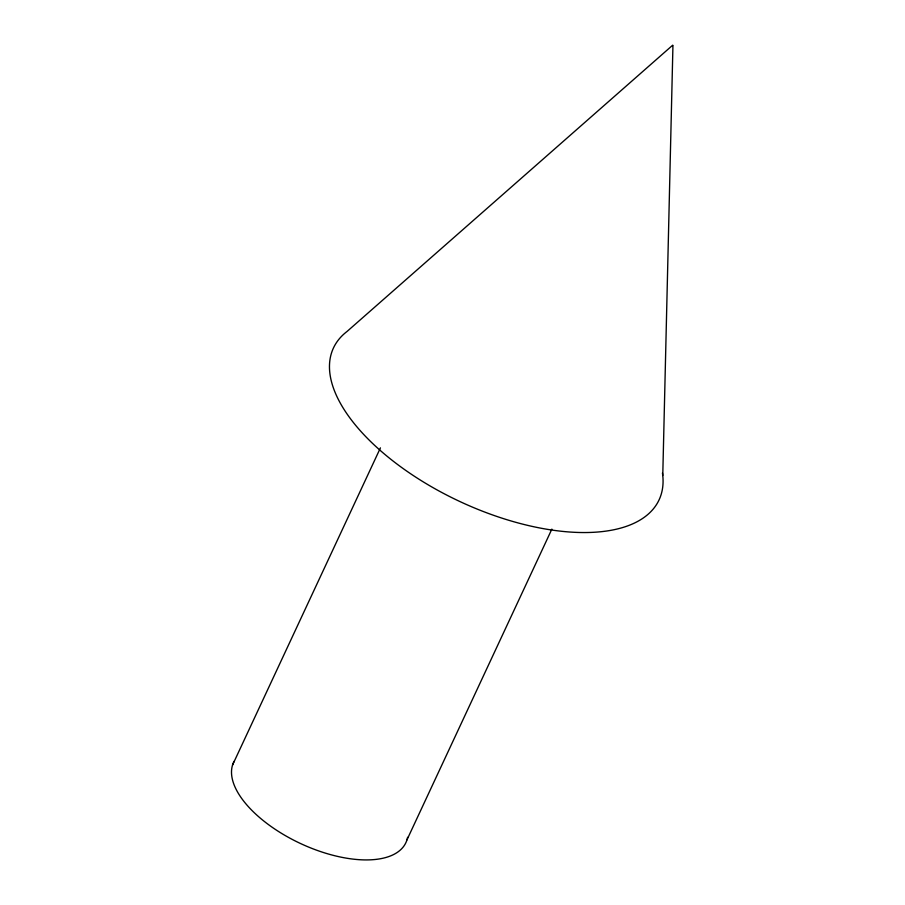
<?xml version="1.0" encoding="UTF-8"?>
<svg xmlns="http://www.w3.org/2000/svg" width="905" height="905" viewBox="0 0 905 905"><rect width="100%" height="100%" fill="white"/><g stroke="black" fill="none" stroke-linecap="round" stroke-linejoin="round"><path stroke-width="1.36" d="M662.765 475.498L672.947 45.386M232.551 765.008L380.439 447.862M406.956 839.874L551.869 529.12M672.596 45.273L347.068 331.445A179.643 85.715 25 0 0 464.989 503.87A179.643 85.715 25 0 0 662.449 472.998M407.601 837.295A95.048 45.352 25 0 1 304.917 845.508A95.048 45.352 25 0 1 234.067 761.354"/></g></svg>
